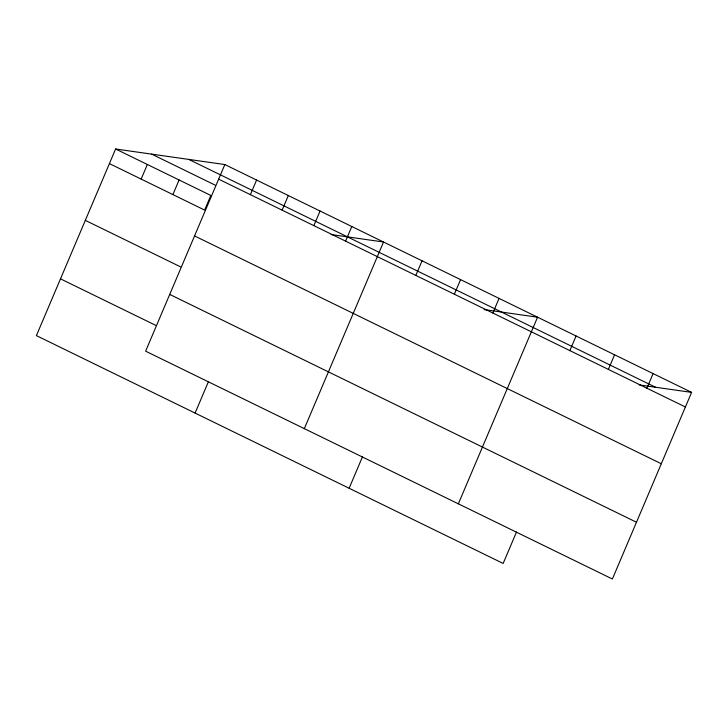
<?xml version="1.0" encoding="UTF-8"?>
<svg xmlns="http://www.w3.org/2000/svg" width="728" height="728" viewBox="0 0 728 728"><rect width="100%" height="100%" fill="white"/><g stroke="black" fill="none" stroke-linecap="round" stroke-linejoin="round"><path stroke-width="1.09" d="M224.843 164.555L145.627 351.178L612.385 579.006L691.6 392.383L224.843 164.555L115.615 148.994L36.4 335.617L503.157 563.445L516.498 532.022M141.15 179.097L147.356 164.483M172.891 194.585L179.097 179.98M250.377 194.658L256.584 180.043M195.095 413.076L208.436 381.654M282.118 210.146L288.324 195.541M313.859 225.644L320.056 211.029M345.6 241.132L351.797 226.526M304.322 428.637L383.538 242.014L331.113 234.543M415.843 275.421L422.049 260.815M349.131 488.26L362.462 456.838M454.354 294.221L460.551 279.607M492.856 313.013L499.062 298.407M458.349 503.822L537.573 317.199L484.047 309.573M569.878 350.605L576.076 335.999M608.38 369.405L614.587 354.791M646.892 388.197L653.089 373.591M639.175 384.912L691.6 392.383M188.798 159.414L655.555 387.251M218.637 179.161L685.394 406.998M151.661 154.127L215.142 185.112M115.615 148.994L210.838 195.468L204.632 210.083L109.418 163.6M194.549 235.927L661.306 463.754M85.322 220.366L180.535 266.848M169.724 294.412L636.481 522.24M60.497 278.851L155.71 325.325"/></g></svg>
